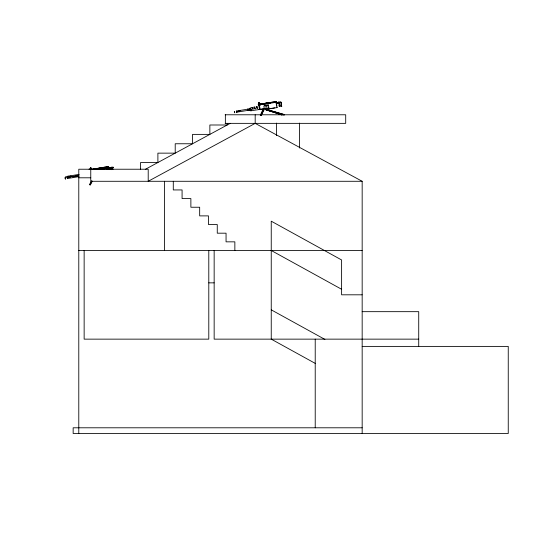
<?xml version="1.0" encoding="UTF-8"?>
<svg xmlns="http://www.w3.org/2000/svg" width="535" height="535" viewBox="0 0 535 535"><rect width="100%" height="100%" fill="white"/><g stroke="black" fill="none" stroke-linecap="round" stroke-linejoin="round"><path stroke-width="0.8" d="M67.905 176.202L68.025 177.159M91.044 168.191L91.538 169.341M279.444 104.86L279.069 105.121M89.098 169.354L89.238 168.913L89.519 169.354M89.74 169.247L89.887 168.813L90.161 169.247M236.724 111.929L236.651 112.417L236.477 112.056M247.805 109.434L248.133 110.611L247.859 109.889M249.571 109.963L249.444 110.531L249.143 109.963M249.598 110.237L249.564 109.749M250.306 108.873L250.246 108.538M250.915 110.083L250.855 109.535M258.438 103.161L258.779 103.308M259.488 108.297L259.381 107.254M264.37 103.884L265.072 105.542M264.504 104.332L264.15 104.064M264.277 104.231L264.33 103.803L264.624 104.352M264.558 104.385L264.524 104.9M264.832 105.535L264.43 104.593M264.678 104.766L264.912 105.074M264.571 104.76L264.885 105.02M278.307 103.268L277.605 103.201L278.869 102.82L277.504 103.061L278.307 103.268L276.1 103.235M109.749 168.284L110.531 168.324M67.029 177.379L67.323 177.513M236.289 111.066L236.63 111.327M250.273 108.592L250.594 108.431M250.313 108.692L250.507 108.331M250.848 109.929L250.821 110.364M98.988 169.341L99.65 169.321M260.15 104.786C261.301 105.094 259.488 104.806 260.311 104.292M269.5 102.807L269.587 103.362M100.613 168.458L100.54 168.01M101.088 168.311L100.466 168.084M265.447 108.531L265.48 109.668L282.065 114.971L282.159 114.644L265.808 109.347L265.688 108.531L250.815 110.825M265.808 109.347L265.48 109.668L265.307 108.551M266.022 108.551L266.189 109.668L284.352 114.971L284.446 114.644L266.283 109.347L266.189 109.668L283.918 114.971M67.965 176.242L79.187 174.35M278.815 103.436L279.504 104.679M92.294 181.164L90.435 184.849L89.96 184.849L89.526 184.608L91.385 180.924M89.526 184.608L90 184.608L91.859 180.924M89.96 184.849L91.452 181.9M260.277 115.346L263.18 108.939L263.655 108.939L260.752 115.346M261.087 114.851L263.688 109.695M261.187 115.587L264.163 109.695L264.043 108.879M268.269 102.941L268.717 102.76M100.139 169.187L100.714 169.241M260.144 104.392L260.679 104.379L260.518 104.88L260.344 104.265L270.142 102.64L269.058 102.66L269.159 103.295L269.132 102.546M101.048 168.385L100.573 168.458M278.922 103.522L279.35 104.138M276.428 106.077L276.521 105.107M269.453 102.807L269.807 102.76M269.887 103.308L269.386 103.028M145.62 169.167L230.077 123.438M362.168 433.504L362.168 181.285L255.188 123.358L148.208 181.285L148.208 169.227L78.785 169.227L78.785 433.504M67.136 177.359L78.565 175.46M67.363 178.543L78.745 176.67M78.926 176.898L78.531 176.276M236.396 112.022L236.784 112.022L236.437 111.019L250.266 108.745M110.805 167.636L111.32 167.569M112.497 167.602L113.059 167.502M259.174 104.292L259.542 104.379M280.414 102.299L276.368 102.867M280.46 102.299L280.848 102.252L276.435 103.054L281.036 102.359M280.955 104.539L281.169 105.95L281.698 105.903L280.788 106.03L281.223 105.95L281.296 106.452L281.731 106.398L281.463 104.9M109.642 168.759L109.16 168.826M109.414 168.759L110.304 168.645L106.425 169.294M111.842 168.679L107.609 169.348M252.273 107.515C253.63 107.321 250.681 107.709 251.905 107.609M254.399 107.167L254.827 107.06L253.623 107.261L254.172 107.241M256.807 106.766L257.255 106.659L256.131 106.846L256.706 106.819M278.481 102.506L279.564 102.325L279.063 102.392M280.534 102.446L280.701 102.446M281.564 105.923L281.49 105.937M109.969 168.706L109.621 168.732M111.213 167.555L111.848 167.468L111.233 167.582M279.544 104.927L279.464 104.94M279.337 105.963L278.956 106.03L280.106 105.856L279.685 105.91M111.902 168.692L111.521 168.746M111.487 167.542L111.34 167.542M112.591 167.569L112.183 167.649L112.745 167.569M112.918 167.542L113.34 167.468L112.765 167.542M278.862 102.252L276.341 102.7M278.681 102.439L279.33 102.366M280.634 102.078C280.393 102.212 281.377 101.777 280.875 102.419M279.611 105.95L279.437 105.977M279.497 106.452L279.945 106.398L279.424 105.95M109.675 168.411C108.652 168.532 110.698 168.264 109.662 168.385M109.595 168.565L106.398 169.127M111.461 168.385L111.808 168.344L111.474 168.411M111.394 168.565L107.736 169.374M111.293 167.208L111.267 167.234M112.651 167.388L107.769 168.197L107.649 167.415L108.765 167.361L108.652 166.632L107.823 166.632L92.08 169.287L101.382 167.783M258.485 105.616L258.245 104.345L276.575 101.496L276.682 102.225L258.358 105.074M269.192 102.64L259.014 104.345C258.184 99.757 258.479 105.85 258.806 103.469M259.288 104.345L269.994 102.559L270.289 103.282L270.175 102.546L269.125 102.559M270.175 102.546L276.575 101.496M263.909 103.984L263.962 104.325L263.862 103.984L266.176 103.609L266.176 103.95M276.562 102.8L278.113 102.546M276.127 103.402L277.371 103.201L277.264 102.807M268.416 105.061L265.795 105.495L266.43 109.668L266.397 108.531L264.223 108.518L263.842 105.997L264.691 105.97L264.45 105.489L268.416 105.061L268.878 108.083L259.087 109.575M265.948 105.569L268.276 105.188L268.363 105.756L266.035 106.137L265.948 105.569L264.45 105.495M238.677 111.053L240.329 110.778M237.099 111.755L238.744 111.481M236.624 112.23L250.447 109.949M264.223 108.518L265.554 108.297M276.314 102.279L277.123 107.595L268.644 108.993L265.942 108.444L267.694 108.993L274.629 107.849M96.781 169.388L107.308 167.809L107.421 168.538L102.493 169.348M97.444 169.361L99.931 168.96L100.025 169.595M97.644 169.388L100.734 168.879L100.888 169.608M99.938 169.608L99.871 168.859L107.308 167.809M98.433 169.354L100.881 168.96L99.798 168.973L99.891 169.608M106.525 169.247L108.07 168.986M108.317 169.348L109.508 169.134M72.713 176.824L74.358 176.55M76.003 176.282L77.655 176.008M107.843 166.76L101.316 167.702L101.396 168.431L101.336 167.796M101.249 167.93L92.896 169.187M95.825 169.334L107.976 167.361M108.732 167.361L108.518 168.197L109.013 168.117M108.873 168.023C102.386 168.552 115.252 166.88 111.006 167.442M107.321 168.197L111.253 167.555M109.922 168.003L112.678 167.555L112.972 169.448M108.077 168.371L113.066 167.488M108.103 168.538L111.026 167.957L109.735 168.338M69.349 176.343L70.968 176.082M69.002 177.239L70.6 176.978M72.192 176.717L73.79 176.463M75.381 176.202L76.98 175.941M281.296 106.452L281.718 106.398M109.735 168.759L109.314 168.813M278.581 102.499L279.123 102.372L279.691 106.452M281.142 102.345L281.57 106.438M268.51 102.74L268.884 102.927M269.613 103.375L269.6 102.74L269.981 102.927M259.381 104.265L260.037 109.575M276.408 102.887L276.996 103.054M276.916 102.974L277.805 102.974L277.311 103.148M278.32 103.188L277.531 103.061M258.245 104.345L259.408 104.285M260.197 104.332L260.505 104.285M276.174 107.595L277.123 107.595M267.527 108.083L268.878 108.083M267.694 108.993L268.644 108.993M263.253 109.454L263.735 109.454M282.159 114.644L265.574 109.347M284.446 114.644L266.283 109.347M225.141 114.778L345.704 114.778L345.704 123.358L225.141 123.358M107.294 168.023L109.234 168.117L107.963 168.117M97.317 169.087L97.27 168.752L94.969 169.12L95.063 169.461M106.706 169.294L108.545 169.294M78.785 177.801L90.763 177.801M362.168 181.285L90.763 181.285L90.763 169.227M78.785 250.487L362.168 250.487M208.79 282.854L214.154 282.854M362.168 294.812L341.611 294.812L341.611 259.97L271.245 221.182L271.245 339.143L315.496 363.532M362.168 311.671L418.724 311.671L418.724 346.392M418.724 339.143L214.154 339.143L214.154 250.487M362.168 346.392L508.25 346.392L508.25 433.504L73.155 433.504L73.155 427.793L362.168 427.793M259.167 104.205L259.656 104.238L259.428 102.927M110.518 168.405L109.555 168.117L109.996 168.284M282.065 114.971L265.714 109.668L265.547 108.551M90 184.608L90.435 184.849M271.245 250.487L341.611 289.274M271.245 309.839L324.926 339.424M249.297 108.645L249.437 109.087M67.196 178.503L67.457 178.095M68.099 176.082L67.978 176.764M278.996 104.934L279.337 105.602L279.397 104.385M276.327 104.037L276.608 105.448M276.307 104.205L276.495 104.867M250.681 108.538L250.728 108.873M249.384 108.806L249.577 109.521M247.899 110.036L248.093 110.337L248.186 109.889M90.602 167.99L90.749 168.612M68.079 177.326L68.012 176.918M259.428 103.201C258.746 100.968 259.314 105.341 259.455 103.362M259.488 107.328L259.609 107.869M249.123 110.029L249.042 109.521M66.287 176.878L65.986 176.323L66.052 177.48M250.835 109.026L250.922 109.595M248.247 109.735L247.865 108.859L247.725 109.508M236.717 111.42L236.778 111.828M78.906 176.048L78.605 175.179L78.464 175.828M67.45 177.734L67.517 178.148M111.354 167.221L111.407 167.555M111.514 168.264L111.775 169.675M111.2 167.221L111.474 168.966M107.823 166.632L107.936 167.361M91.157 169.374L90.99 168.278M90.495 169.481L90.335 168.385M280.822 102.078L281.49 106.452M275.525 101.496L275.639 102.225M261.067 104.144L260.023 104.144M258.525 104.345L258.365 103.248M111.561 168.398L111.614 168.732M111.367 168.398L111.42 168.732M107.053 168.592L107.167 169.374M106.264 167.809L106.378 168.538M100.914 168.859L100.975 169.595M259.549 107.869L259.656 108.418M315.222 339.143L315.222 427.793M299.553 123.09L299.553 148.035M276.501 123.09L276.501 135.562M255.188 114.778L255.188 123.358M234.852 250.487L234.852 241.84L226.058 241.84L226.058 233.186L217.263 233.186L217.263 224.539L208.469 224.539L208.469 215.886L199.669 215.886L199.669 207.239L190.875 207.239L190.875 198.585L182.081 198.585L182.081 189.938L173.286 189.938L173.286 181.285M227.188 123.424L227.188 124.996L209.86 124.996L209.86 134.379L192.54 134.379L192.54 143.761L175.212 143.761L175.212 153.144L157.892 153.144L157.892 162.526L140.565 162.526L140.565 169.562M225.362 114.778L225.362 123.358M208.79 250.487L208.79 339.143L84.142 339.143L84.142 250.487M164.486 181.285L164.486 250.487M258.84 106.799A1.531 0.421 80.6 0 1 259.442 106.799A1.531 0.421 80.6 0 1 259.769 108.939A1.531 0.421 80.6 0 1 259.167 108.939M250.112 108.919A1.531 0.421 80.6 0 1 250.594 107.996A1.531 0.421 80.6 0 1 251.049 110.377A1.531 0.421 80.6 0 1 250.333 110.07M90.328 167.99L90.656 169.227L90.328 167.99M90.983 167.89L91.311 169.12L90.983 167.89M65.089 177.7L65.451 179.051L65.089 177.7M65.263 178.108L65.364 178.476L65.263 178.108M234.35 111.387L234.711 112.738L234.35 111.387M234.531 111.795L234.624 112.163L234.557 111.728M259.241 107.722L259.335 108.083L259.241 107.722M256.88 107.555L256.76 108.364L257.562 108.625L257.77 107.789L256.88 107.555M252.413 108.291L252.246 109.107L253.162 109.354L253.403 108.511L252.413 108.291M254.693 107.916L254.52 108.732L255.355 108.993L255.603 108.15L254.693 107.916M112.37 167.268L113.045 167.167L112.37 167.268M278.628 102.118L279.277 102.031L278.628 102.118M100.747 167.876L100.847 168.512L100.747 167.876"/></g></svg>
